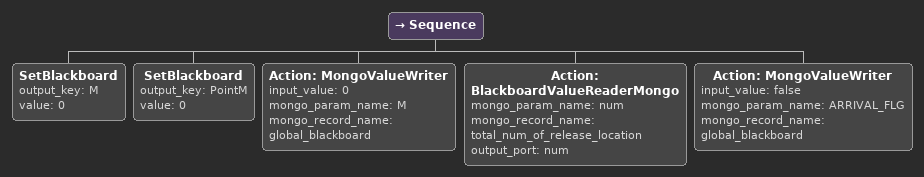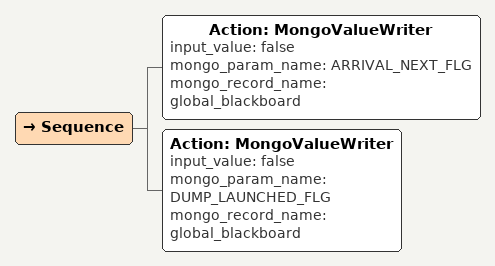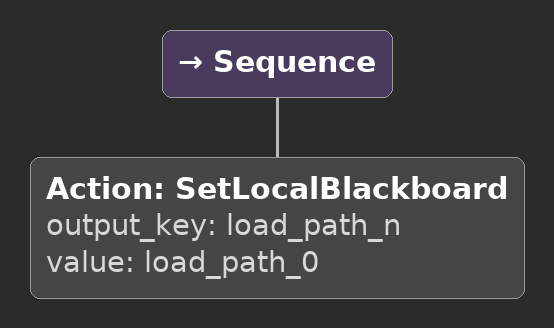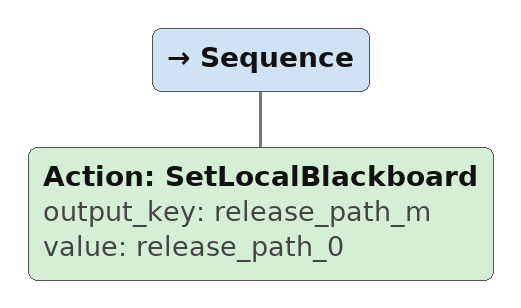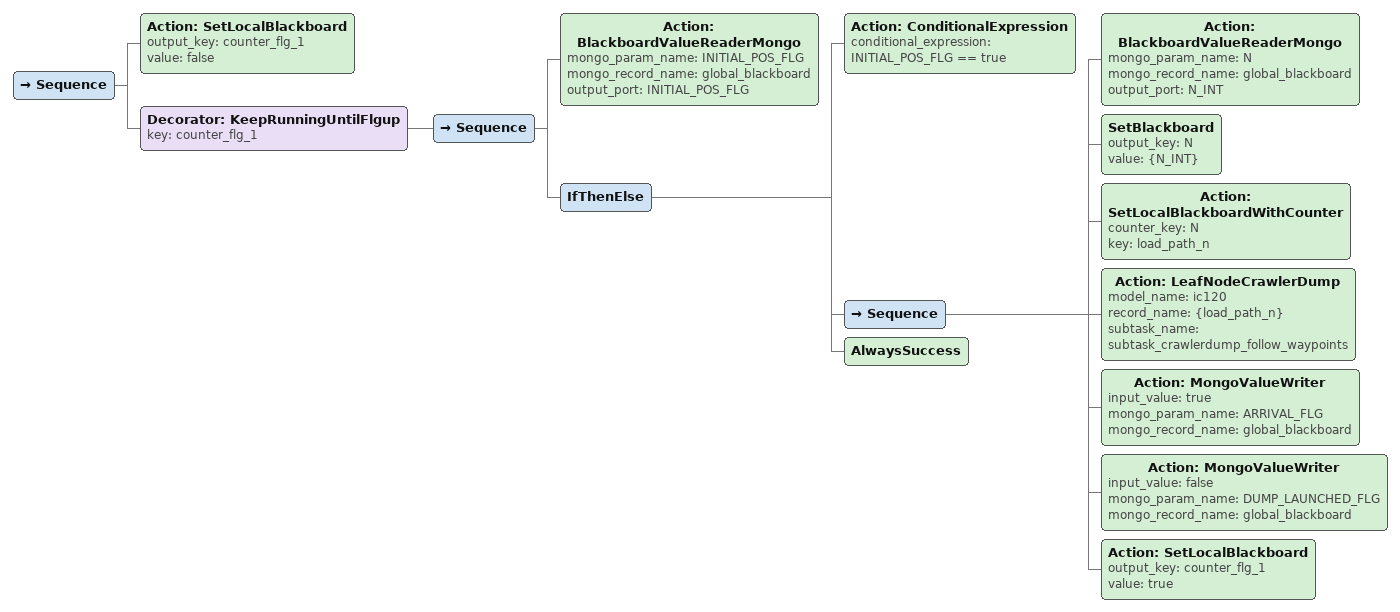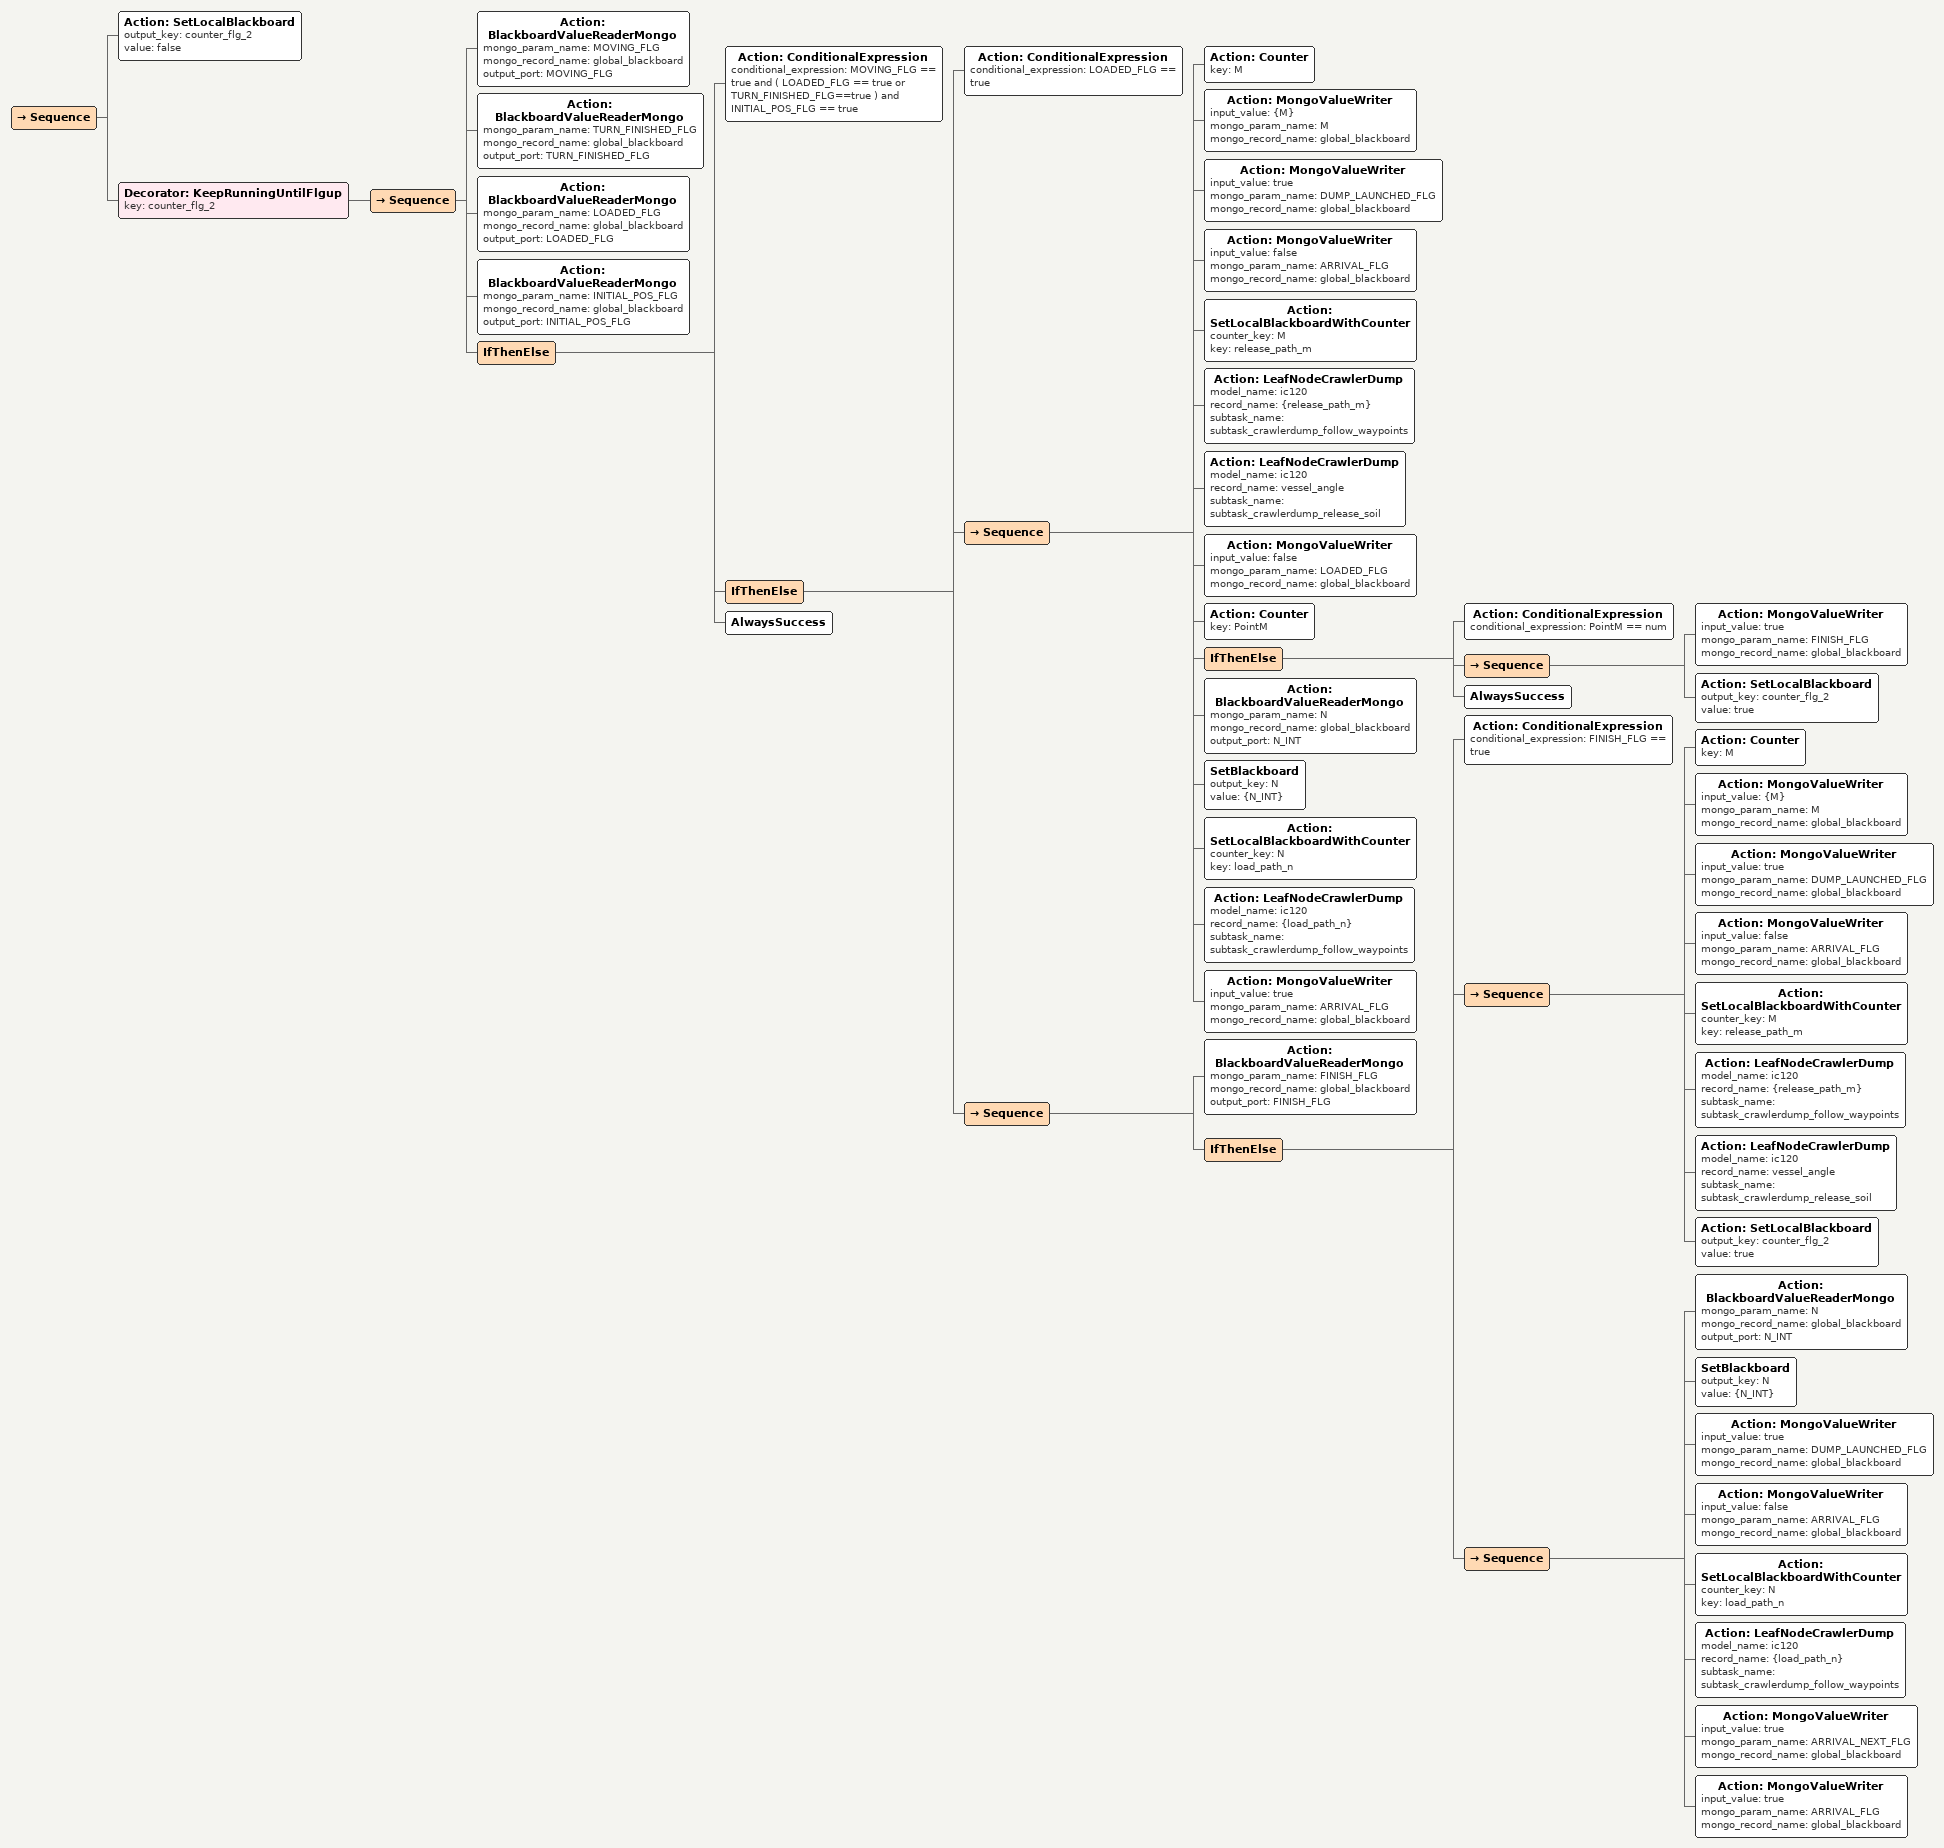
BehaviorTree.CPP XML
<Sequence>
    <SetBlackboard output_key="M" value="0"/>
    <SetBlackboard output_key="PointM" value="0"/>
    <Action ID="MongoValueWriter" input_value="0" mongo_param_name="M" mongo_record_name="global_blackboard"/>
    <Action ID="BlackboardValueReaderMongo" mongo_param_name="num" mongo_record_name="total_num_of_release_location" output_port="num"/>
    <Action ID="MongoValueWriter" input_value="false" mongo_param_name="ARRIVAL_FLG" mongo_record_name="global_blackboard"/>
</Sequence>

<Sequence>
    <Action ID="MongoValueWriter" input_value="false" mongo_param_name="ARRIVAL_NEXT_FLG" mongo_record_name="global_blackboard"/>
    <Action ID="MongoValueWriter" input_value="false" mongo_param_name="DUMP_LAUNCHED_FLG" mongo_record_name="global_blackboard"/>
</Sequence>

<Sequence>
    <Action ID="SetLocalBlackboard" output_key="load_path_n" value="load_path_0"/>
</Sequence>

<Sequence>
    <Action ID="SetLocalBlackboard" output_key="release_path_m" value="release_path_0"/>
</Sequence>

<Sequence>
    <Action ID="SetLocalBlackboard" output_key="counter_flg_1" value="false"/>
    <Decorator ID="KeepRunningUntilFlgup" key="counter_flg_1">
        <Sequence>
            <Action ID="BlackboardValueReaderMongo" mongo_param_name="INITIAL_POS_FLG" mongo_record_name="global_blackboard" output_port="INITIAL_POS_FLG"/>
            <IfThenElse>
                <Action ID="ConditionalExpression" conditional_expression="INITIAL_POS_FLG == true"/>
                <Sequence>
                    <Action ID="BlackboardValueReaderMongo" mongo_param_name="N" mongo_record_name="global_blackboard" output_port="N_INT"/>
                    <SetBlackboard output_key="N" value="{N_INT}"/>
                    <Action ID="SetLocalBlackboardWithCounter" counter_key="N" key="load_path_n"/>
                    <Action model_name="ic120" ID="LeafNodeCrawlerDump" record_name="{load_path_n}" subtask_name="subtask_crawlerdump_follow_waypoints"/>
                    <Action ID="MongoValueWriter" input_value="true" mongo_param_name="ARRIVAL_FLG" mongo_record_name="global_blackboard"/>
                    <Action ID="MongoValueWriter" input_value="false" mongo_param_name="DUMP_LAUNCHED_FLG" mongo_record_name="global_blackboard"/>
                    <Action ID="SetLocalBlackboard" output_key="counter_flg_1" value="true"/>
                </Sequence>
                <AlwaysSuccess/>
            </IfThenElse>
        </Sequence>
    </Decorator>
</Sequence>

<Sequence>
    <Action ID="SetLocalBlackboard" output_key="counter_flg_2" value="false"/>
    <Decorator ID="KeepRunningUntilFlgup" key="counter_flg_2">
        <Sequence>
            <Action ID="BlackboardValueReaderMongo" mongo_param_name="MOVING_FLG" mongo_record_name="global_blackboard" output_port="MOVING_FLG"/>
            <Action ID="BlackboardValueReaderMongo" mongo_param_name="TURN_FINISHED_FLG" mongo_record_name="global_blackboard" output_port="TURN_FINISHED_FLG"/>
            <Action ID="BlackboardValueReaderMongo" mongo_param_name="LOADED_FLG" mongo_record_name="global_blackboard" output_port="LOADED_FLG"/>
            <Action ID="BlackboardValueReaderMongo" mongo_param_name="INITIAL_POS_FLG" mongo_record_name="global_blackboard" output_port="INITIAL_POS_FLG"/>
            <IfThenElse>
                <Action ID="ConditionalExpression" conditional_expression="MOVING_FLG == true and ( LOADED_FLG == true or TURN_FINISHED_FLG==true ) and INITIAL_POS_FLG == true"/>
                <IfThenElse>
                    <Action ID="ConditionalExpression" conditional_expression="LOADED_FLG == true"/>
                    <Sequence>
                        <Action ID="Counter" key="M"/>
                        <Action ID="MongoValueWriter" input_value="{M}" mongo_param_name="M" mongo_record_name="global_blackboard"/>
                        <Action ID="MongoValueWriter" input_value="true" mongo_param_name="DUMP_LAUNCHED_FLG" mongo_record_name="global_blackboard"/>
                        <Action ID="MongoValueWriter" input_value="false" mongo_param_name="ARRIVAL_FLG" mongo_record_name="global_blackboard"/>
                        <Action ID="SetLocalBlackboardWithCounter" counter_key="M" key="release_path_m"/>
                        <Action model_name="ic120" ID="LeafNodeCrawlerDump" record_name="{release_path_m}" subtask_name="subtask_crawlerdump_follow_waypoints"/>
                        <Action model_name="ic120" ID="LeafNodeCrawlerDump" record_name="vessel_angle" subtask_name="subtask_crawlerdump_release_soil"/>
                        <Action ID="MongoValueWriter" input_value="false" mongo_param_name="LOADED_FLG" mongo_record_name="global_blackboard"/>
                        <Action ID="Counter" key="PointM"/>
                        <IfThenElse>
                            <Action ID="ConditionalExpression" conditional_expression="PointM == num"/>
                            <Sequence>
                                <Action ID="MongoValueWriter" input_value="true" mongo_param_name="FINISH_FLG" mongo_record_name="global_blackboard"/>
                                <Action ID="SetLocalBlackboard" output_key="counter_flg_2" value="true"/>
                            </Sequence>
                            <AlwaysSuccess/>
                        </IfThenElse>
                        <Action ID="BlackboardValueReaderMongo" mongo_param_name="N" mongo_record_name="global_blackboard" output_port="N_INT"/>
                        <SetBlackboard output_key="N" value="{N_INT}"/>
                        <Action ID="SetLocalBlackboardWithCounter" counter_key="N" key="load_path_n"/>
                        <Action model_name="ic120" ID="LeafNodeCrawlerDump" record_name="{load_path_n}" subtask_name="subtask_crawlerdump_follow_waypoints"/>
                        <Action ID="MongoValueWriter" input_value="true" mongo_param_name="ARRIVAL_FLG" mongo_record_name="global_blackboard"/>
                    </Sequence>
                    <Sequence>
                        <Action ID="BlackboardValueReaderMongo" mongo_param_name="FINISH_FLG" mongo_record_name="global_blackboard" output_port="FINISH_FLG"/>
                        <IfThenElse>
                            <Action ID="ConditionalExpression" conditional_expression="FINISH_FLG == true"/>
                            <Sequence>
                                <Action ID="Counter" key="M"/>
                                <Action ID="MongoValueWriter" input_value="{M}" mongo_param_name="M" mongo_record_name="global_blackboard"/>
                                <Action ID="MongoValueWriter" input_value="true" mongo_param_name="DUMP_LAUNCHED_FLG" mongo_record_name="global_blackboard"/>
                                <Action ID="MongoValueWriter" input_value="false" mongo_param_name="ARRIVAL_FLG" mongo_record_name="global_blackboard"/>
                                <Action ID="SetLocalBlackboardWithCounter" counter_key="M" key="release_path_m"/>
                                <Action model_name="ic120" ID="LeafNodeCrawlerDump" record_name="{release_path_m}" subtask_name="subtask_crawlerdump_follow_waypoints"/>
                                <Action model_name="ic120" ID="LeafNodeCrawlerDump" record_name="vessel_angle" subtask_name="subtask_crawlerdump_release_soil"/>
                                <Action ID="SetLocalBlackboard" output_key="counter_flg_2" value="true"/>
                            </Sequence>
                            <Sequence>
                                <Action ID="BlackboardValueReaderMongo" mongo_param_name="N" mongo_record_name="global_blackboard" output_port="N_INT"/>
                                <SetBlackboard output_key="N" value="{N_INT}"/>
                                <Action ID="MongoValueWriter" input_value="true" mongo_param_name="DUMP_LAUNCHED_FLG" mongo_record_name="global_blackboard"/>
                                <Action ID="MongoValueWriter" input_value="false" mongo_param_name="ARRIVAL_FLG" mongo_record_name="global_blackboard"/>
                                <Action ID="SetLocalBlackboardWithCounter" counter_key="N" key="load_path_n"/>
                                <Action model_name="ic120" ID="LeafNodeCrawlerDump" record_name="{load_path_n}" subtask_name="subtask_crawlerdump_follow_waypoints"/>
                                <Action ID="MongoValueWriter" input_value="true" mongo_param_name="ARRIVAL_NEXT_FLG" mongo_record_name="global_blackboard"/>
                                <Action ID="MongoValueWriter" input_value="true" mongo_param_name="ARRIVAL_FLG" mongo_record_name="global_blackboard"/>
                            </Sequence>
                        </IfThenElse>
                    </Sequence>
                </IfThenElse>
                <AlwaysSuccess/>
            </IfThenElse>
        </Sequence>
    </Decorator>
</Sequence>
